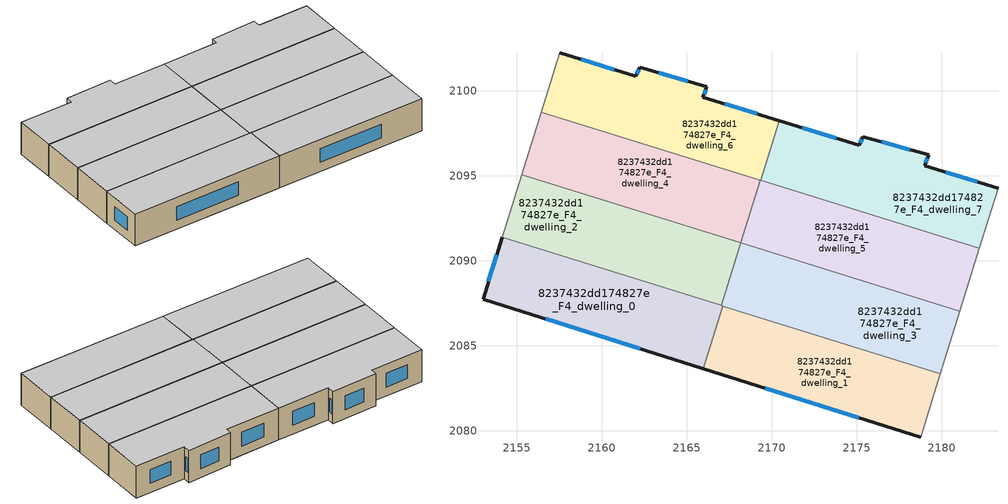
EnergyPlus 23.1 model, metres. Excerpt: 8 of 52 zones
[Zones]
8237432dd174827e_F4_dwelling_0
 floor to 8237432dd174827e_F3_dwelling_1 (EU_floor_Construction): 2163.29,2088.54 2165.59,2083.79 2153.02,2087.76 2153.14,2088.16 2157.6,2090.31 z12
 floor to 8237432dd174827e_F3_dwelling_0 (EU_floor_Construction): 2157.6,2090.31 2153.14,2088.16 2154.15,2091.39 z12
 floor to 8237432dd174827e_F3_dwelling_3 (EU_floor_Construction): 2167.03,2087.38 2167.13,2087.35 2165.98,2083.66 2165.59,2083.79 2163.29,2088.54 z12
 wall outside (EU_wall_Construction): 2154.15,2091.39 2153.02,2087.76 2165.98,2083.66 z12:15
 wall to 8237432dd174827e_F4_dwelling_1 (EU_wall_Construction): 2165.98,2083.66 2167.13,2087.35 z12:15
 wall to 8237432dd174827e_F4_dwelling_2 (EU_wall_Construction): 2167.03,2087.38 2154.15,2091.39 z12:15
 wall to 8237432dd174827e_F4_dwelling_3 (EU_wall_Construction): 2167.13,2087.35 2167.03,2087.38 z12:15
 window (EU_Window_Construction): 2156.72,2086.59 2162.28,2084.83 / 2153.82,2090.35 2153.34,2088.8 z12.86:14.14
 ceiling to 8237432dd174827e_F5_dwelling_0 (EU_floor_Construction): 2165.98,2083.66 2167.13,2087.35 2154.15,2091.39 2153.02,2087.76 z15
8237432dd174827e_F4_dwelling_1
 floor to 8237432dd174827e_F3_dwelling_5 (EU_floor_Construction): 2174.75,2084.98 2177.09,2080.16 2171.44,2081.94 2169.12,2086.73 z12
 floor to 8237432dd174827e_F3_dwelling_7 (EU_floor_Construction): 2179.92,2083.37 2178.75,2079.63 2177.09,2080.16 2174.76,2084.98 z12
 floor to 8237432dd174827e_F3_dwelling_3 (EU_floor_Construction): 2169.12,2086.73 2171.44,2081.94 2165.98,2083.66 2167.13,2087.35 z12
 wall outside (EU_wall_Construction): 2165.98,2083.66 2178.75,2079.63 z12:15
 wall adiabatic (EU_wall_Construction): 2178.75,2079.63 2179.92,2083.37 z12:15
 wall to 8237432dd174827e_F4_dwelling_3 (EU_wall_Construction): 2179.92,2083.37 2167.13,2087.35 z12:15
 window (EU_Window_Construction): 2169.63,2082.51 2175.1,2080.78 z12.86:14.14
 ceiling to 8237432dd174827e_F5_dwelling_1 (EU_floor_Construction): 2178.75,2079.63 2179.92,2083.37 2167.13,2087.35 2165.98,2083.66 z15
8237432dd174827e_F4_dwelling_2
 floor to 8237432dd174827e_F3_dwelling_1 (EU_floor_Construction): 2161.52,2092.21 2163.29,2088.54 2157.6,2090.31 z12
 floor to 8237432dd174827e_F3_dwelling_2 (EU_floor_Construction): 2164.2,2092.3 2161.99,2091.23 2160.99,2093.3 z12
 floor adiabatic (EU_floor_Construction): 2160.99,2093.3 2161.52,2092.21 2157.6,2090.31 2154.15,2091.39 2155.29,2095.07 z12; 2168.18,2091.06 2167.8,2089.87 2167.64,2089.79 2166.82,2091.48 z12
 floor to 8237432dd174827e_F3_dwelling_5 (EU_floor_Construction): 2167.8,2089.87 2167.73,2089.62 2167.64,2089.79 z12
 floor to 8237432dd174827e_F3_dwelling_3 (EU_floor_Construction): 2166.82,2091.48 2167.73,2089.62 2167.03,2087.38 2163.29,2088.54 2161.99,2091.23 2164.2,2092.3 z12
 wall to 8237432dd174827e_F4_dwelling_4 (EU_wall_Construction): 2168.18,2091.06 2155.29,2095.07 z12:15
 wall to 8237432dd174827e_F4_dwelling_3 (EU_wall_Construction): 2167.03,2087.38 2168.18,2091.06 z12:15
 wall adiabatic (EU_wall_Construction): 2155.29,2095.07 2154.15,2091.39 z12:15
 ceiling to 8237432dd174827e_F5_dwelling_2 (EU_floor_Construction): 2167.03,2087.38 2168.18,2091.06 2155.29,2095.07 2154.15,2091.39 z15
8237432dd174827e_F4_dwelling_3
 floor to 8237432dd174827e_F3_dwelling_3 (EU_floor_Construction): 2167.73,2089.62 2169.13,2086.73 2167.03,2087.38 z12
 floor to 8237432dd174827e_F3_dwelling_7 (EU_floor_Construction): 2179.16,2087.65 2180.43,2085.02 2179.92,2083.37 2174.76,2084.98 2172.94,2088.73 2174.01,2089.25 z12
 floor to 8237432dd174827e_F3_dwelling_5 (EU_floor_Construction): 2172.45,2089.73 2174.75,2084.98 2169.13,2086.73 2167.73,2089.62 2167.8,2089.87 2169.46,2090.66 z12
 floor to 8237432dd174827e_F3_dwelling_8 (EU_floor_Construction): 2181.06,2087.05 2180.43,2085.02 2179.16,2087.65 z12
 floor to 8237432dd174827e_F3_dwelling_4 (EU_floor_Construction): 2169.46,2090.66 2167.8,2089.87 2168.18,2091.06 z12
 floor to 8237432dd174827e_F3_dwelling_6 (EU_floor_Construction): 2174.01,2089.25 2172.94,2088.73 2172.45,2089.73 z12
 wall to 8237432dd174827e_F4_dwelling_5 (EU_wall_Construction): 2181.06,2087.05 2168.18,2091.06 z12:15
 wall adiabatic (EU_wall_Construction): 2179.92,2083.37 2181.06,2087.05 z12:15
 ceiling to 8237432dd174827e_F5_dwelling_3 (EU_floor_Construction): 2179.92,2083.37 2181.06,2087.05 2168.18,2091.06 2167.03,2087.38 z15
8237432dd174827e_F4_dwelling_4
 floor to 8237432dd174827e_F3_dwelling_2 (EU_floor_Construction): 2164.52,2096.24 2166.01,2093.18 2164.2,2092.3 2160.99,2093.3 2158.69,2098.06 z12
 floor to 8237432dd174827e_F3_dwelling_4 (EU_floor_Construction): 2169.32,2094.75 2168.18,2091.06 2166.82,2091.48 2164.52,2096.24 z12
 floor adiabatic (EU_floor_Construction): 2158.69,2098.06 2160.99,2093.3 2155.29,2095.07 2156.44,2098.76 z12
 floor to 8237432dd174827e_F3_dwelling_3 (EU_floor_Construction): 2166.01,2093.18 2166.82,2091.48 2164.2,2092.3 z12
 wall to 8237432dd174827e_F4_dwelling_5 (EU_wall_Construction): 2168.18,2091.06 2169.32,2094.75 z12:15
 wall adiabatic (EU_wall_Construction): 2156.44,2098.76 2155.29,2095.07 z12:15
 wall to 8237432dd174827e_F4_dwelling_6 (EU_wall_Construction): 2169.32,2094.75 2156.44,2098.76 z12:15
 ceiling to 8237432dd174827e_F5_dwelling_4 (EU_floor_Construction): 2168.18,2091.06 2169.32,2094.75 2156.44,2098.76 2155.29,2095.07 z15
8237432dd174827e_F4_dwelling_5
 floor to 8237432dd174827e_F3_dwelling_6 (EU_floor_Construction): 2176.86,2092.4 2177.55,2090.97 2174.01,2089.25 2172.45,2089.73 2170.15,2094.49 z12
 floor to 8237432dd174827e_F3_dwelling_5 (EU_floor_Construction): 2171.52,2091.66 2172.45,2089.73 2169.46,2090.66 z12
 floor to 8237432dd174827e_F3_dwelling_8 (EU_floor_Construction): 2182.21,2090.74 2181.06,2087.05 2179.16,2087.65 2176.86,2092.4 z12
 floor to 8237432dd174827e_F3_dwelling_7 (EU_floor_Construction): 2177.55,2090.97 2179.16,2087.65 2174.01,2089.25 z12
 floor to 8237432dd174827e_F3_dwelling_4 (EU_floor_Construction): 2170.15,2094.49 2171.52,2091.66 2169.46,2090.66 2168.18,2091.06 2169.32,2094.75 z12
 wall adiabatic (EU_wall_Construction): 2181.06,2087.05 2182.21,2090.74 z12:15
 wall to 8237432dd174827e_F4_dwelling_7 (EU_wall_Construction): 2182.21,2090.74 2169.35,2094.74 z12:15
 wall to 8237432dd174827e_F4_dwelling_6 (EU_wall_Construction): 2169.35,2094.74 2169.32,2094.75 z12:15
 ceiling to 8237432dd174827e_F5_dwelling_5 (EU_floor_Construction): 2181.06,2087.05 2182.21,2090.74 2169.32,2094.75 2168.18,2091.06 z15
8237432dd174827e_F4_dwelling_6
 floor to 8237432dd174827e_F3_dwelling_2 (EU_floor_Construction): 2162.14,2101.17 2164.52,2096.24 2158.69,2098.06 2157.19,2101.17 2157.52,2102.25 2162.01,2100.86 z12
 floor to 8237432dd174827e_F3_dwelling_4 (EU_floor_Construction): 2167.96,2099.01 2169.62,2095.6 2169.35,2094.74 2164.52,2096.24 2162.14,2101.17 2162.22,2101.4 2166.18,2100.25 2165.95,2099.64 z12
 floor adiabatic (EU_floor_Construction): 2157.19,2101.17 2158.69,2098.06 2156.44,2098.76 z12
 floor to 8237432dd174827e_F3_dwelling_6 (EU_floor_Construction): 2170.44,2098.25 2169.62,2095.6 2167.96,2099.01 z12
 wall outside (EU_wall_Construction): 2170.44,2098.25 2165.95,2099.64 2166.18,2100.25 2162.22,2101.4 2162.01,2100.86 2157.52,2102.25 z12:15
 wall to 8237432dd174827e_F4_dwelling_7 (EU_wall_Construction): 2169.35,2094.74 2170.44,2098.25 z12:15
 wall adiabatic (EU_wall_Construction): 2157.52,2102.25 2156.44,2098.76 z12:15
 window (EU_Window_Construction): 2160.73,2101.25 2158.8,2101.85 / 2162.16,2101.24 2162.07,2101.01 / 2165.05,2100.58 2163.35,2101.07 / 2166.02,2099.81 2166.11,2100.08 / 2169.16,2098.64 2167.24,2099.24 z12.86:14.14
 ceiling to 8237432dd174827e_F5_dwelling_6 (EU_floor_Construction): 2169.35,2094.74 2170.44,2098.25 2165.95,2099.64 2166.18,2100.25 2162.22,2101.4 2162.01,2100.86 2157.52,2102.25 2156.44,2098.76 z15
8237432dd174827e_F4_dwelling_7
 floor to 8237432dd174827e_F3_dwelling_8 (EU_floor_Construction): 2183.31,2094.26 2182.21,2090.74 2176.86,2092.4 2174.66,2096.94 2175.15,2096.79 2175.36,2097.31 2179.23,2096.23 2178.99,2095.6 z12
 floor to 8237432dd174827e_F3_dwelling_6 (EU_floor_Construction): 2174.66,2096.94 2176.86,2092.4 2170.15,2094.49 2169.62,2095.6 2170.44,2098.25 z12
 floor to 8237432dd174827e_F3_dwelling_4 (EU_floor_Construction): 2169.62,2095.6 2170.15,2094.49 2169.35,2094.74 z12
 wall outside (EU_wall_Construction): 2183.31,2094.26 2178.99,2095.6 2179.23,2096.23 2175.36,2097.31 2175.15,2096.79 2170.44,2098.25 z12:15
 wall adiabatic (EU_wall_Construction): 2182.21,2090.74 2183.31,2094.26 z12:15
 window (EU_Window_Construction): 2178.12,2096.54 2176.46,2097 / 2179.06,2095.78 2179.16,2096.05 / 2182.07,2094.65 2180.22,2095.22 / 2173.8,2097.21 2171.79,2097.83 / 2175.3,2097.16 2175.21,2096.94 z12.86:14.14
 ceiling to 8237432dd174827e_F5_dwelling_7 (EU_floor_Construction): 2182.21,2090.74 2183.31,2094.26 2178.99,2095.6 2179.23,2096.23 2175.36,2097.31 2175.15,2096.79 2170.44,2098.25 2169.35,2094.74 z15
[Building]
EU S2 Campaign: North Axis=0; Terrain=City; Solar Distribution=FullExterior
[Site:Location]
Helsinki-Vantaa.AP: Latitude=60.317; Longitude=24.963; Time Zone=2; Elevation=54.6
[SizingPeriod:WeatherFileDays]
AnnualSizingPeriod: Begin Month=1; Begin Day of Month=1; End Month=12; End Day of Month=31; Day of Week for Start Day=Monday; Use Weather File Daylight Saving Period=No; Use Weather File Rain and Snow Indicators=No
[MATERIAL]
EU_InternalMass_Material: Roughness=MediumRough; Thickness=0.1; Conductivity=1; Density=1800; Specific Heat=900; Thermal Absorptance=0.9; Solar Absorptance=0.7; Visible Absorptance=0.7
[MATERIAL:NOMASS] Roughness=MediumRough; Thermal Absorptance=0.9; Solar Absorptance=0.7; Visible Absorptance=0.7
Name | Thermal Resistance
EU_wall_NoMass | 1.10183
EU_floor_NoMass | 1.70606
[WINDOWMATERIAL:SIMPLEGLAZINGSYSTEM]
EU_Window_SimpleGlazing: UFactor=3.11035; Solar Heat Gain Coefficient=0.8; Visible Transmittance=0.8
[CONSTRUCTION]
EU_wall_Construction: EU_wall_NoMass
EU_floor_Construction: EU_floor_NoMass
EU_Window_Construction: EU_Window_SimpleGlazing
EU_InternalMass_Construction: EU_InternalMass_Material
[ZONE] Type=1; Multiplier=1; Ceiling Height=autocalculate; Floor Area=autocalculate; Part of Total Floor Area=Yes
Name | Volume
8237432dd174827e_F4_dwelling_0 | 156.242
8237432dd174827e_F4_dwelling_1 | 156.259
8237432dd174827e_F4_dwelling_2 | 156.22
8237432dd174827e_F4_dwelling_3 | 156.198
8237432dd174827e_F4_dwelling_4 | 156.271
8237432dd174827e_F4_dwelling_5 | 156.27
8237432dd174827e_F4_dwelling_6 | 156.239
8237432dd174827e_F4_dwelling_7 | 156.233
[INTERNALMASS] Construction=EU_InternalMass_Construction
Name | Zone or ZoneList | Surface Area
8237432dd174827e_F4_dwelling_0_EU_InternalMass | 8237432dd174827e_F4_dwelling_0 | 52.08
8237432dd174827e_F4_dwelling_1_EU_InternalMass | 8237432dd174827e_F4_dwelling_1 | 52.0864
8237432dd174827e_F4_dwelling_2_EU_InternalMass | 8237432dd174827e_F4_dwelling_2 | 52.0736
8237432dd174827e_F4_dwelling_3_EU_InternalMass | 8237432dd174827e_F4_dwelling_3 | 52.0663
8237432dd174827e_F4_dwelling_4_EU_InternalMass | 8237432dd174827e_F4_dwelling_4 | 52.0904
8237432dd174827e_F4_dwelling_5_EU_InternalMass | 8237432dd174827e_F4_dwelling_5 | 52.0909
8237432dd174827e_F4_dwelling_6_EU_InternalMass | 8237432dd174827e_F4_dwelling_6 | 52.0808
8237432dd174827e_F4_dwelling_7_EU_InternalMass | 8237432dd174827e_F4_dwelling_7 | 52.0775
[OTHEREQUIPMENT] Fuel Type=Electricity; Design Level Calculation Method=Watts/Area; Power per Zone Floor Area=1; Fraction Latent=0; Fraction Radiant=0; Fraction Lost=0; Carbon Dioxide Generation Rate=0; EndUse Subcategory=EU_Step8_InternalGains
Name | Zone or ZoneList or Space or SpaceList | Schedule
EU_Step8_InternalGain_8237432dd174827e_F4_dwelling_0_f000 | 8237432dd174827e_F4_dwelling_0 | EU_Step8_GainSchedule_8237432dd174827e_F4_dwelling_0_f000
EU_Step8_InternalGain_8237432dd174827e_F4_dwelling_1_f000 | 8237432dd174827e_F4_dwelling_1 | EU_Step8_GainSchedule_8237432dd174827e_F4_dwelling_1_f000
EU_Step8_InternalGain_8237432dd174827e_F4_dwelling_2_f000 | 8237432dd174827e_F4_dwelling_2 | EU_Step8_GainSchedule_8237432dd174827e_F4_dwelling_2_f000
EU_Step8_InternalGain_8237432dd174827e_F4_dwelling_3_f000 | 8237432dd174827e_F4_dwelling_3 | EU_Step8_GainSchedule_8237432dd174827e_F4_dwelling_3_f000
EU_Step8_InternalGain_8237432dd174827e_F4_dwelling_4_f000 | 8237432dd174827e_F4_dwelling_4 | EU_Step8_GainSchedule_8237432dd174827e_F4_dwelling_4_f000
EU_Step8_InternalGain_8237432dd174827e_F4_dwelling_5_f000 | 8237432dd174827e_F4_dwelling_5 | EU_Step8_GainSchedule_8237432dd174827e_F4_dwelling_5_f000
EU_Step8_InternalGain_8237432dd174827e_F4_dwelling_6_f000 | 8237432dd174827e_F4_dwelling_6 | EU_Step8_GainSchedule_8237432dd174827e_F4_dwelling_6_f000
EU_Step8_InternalGain_8237432dd174827e_F4_dwelling_7_f000 | 8237432dd174827e_F4_dwelling_7 | EU_Step8_GainSchedule_8237432dd174827e_F4_dwelling_7_f000
[ZONEVENTILATION:DESIGNFLOWRATE] Schedule=EU_AlwaysOn; Design Flow Rate Calculation Method=AirChanges/Hour; Air Changes per Hour=0.756316; Ventilation Type=Natural; Fan Pressure Rise=0; Fan Total Efficiency=1; Constant Term Coefficient=1; Temperature Term Coefficient=0; Velocity Term Coefficient=0; Velocity Squared Term Coefficient=0; Minimum Indoor Temperature=-100; Maximum Indoor Temperature=100; Delta Temperature=-100; Minimum Outdoor Temperature=-100; Maximum Outdoor Temperature=100; Maximum Wind Speed=40
Name | Zone or ZoneList or Space or SpaceList
EU_ConstantAir_8237432dd174827e_F4_dwelling_0 | 8237432dd174827e_F4_dwelling_0
EU_ConstantAir_8237432dd174827e_F4_dwelling_1 | 8237432dd174827e_F4_dwelling_1
EU_ConstantAir_8237432dd174827e_F4_dwelling_2 | 8237432dd174827e_F4_dwelling_2
EU_ConstantAir_8237432dd174827e_F4_dwelling_3 | 8237432dd174827e_F4_dwelling_3
EU_ConstantAir_8237432dd174827e_F4_dwelling_4 | 8237432dd174827e_F4_dwelling_4
EU_ConstantAir_8237432dd174827e_F4_dwelling_5 | 8237432dd174827e_F4_dwelling_5
EU_ConstantAir_8237432dd174827e_F4_dwelling_6 | 8237432dd174827e_F4_dwelling_6
EU_ConstantAir_8237432dd174827e_F4_dwelling_7 | 8237432dd174827e_F4_dwelling_7
[HVACTEMPLATE:ZONE:IDEALLOADSAIRSYSTEM] System Availability Schedule=EU_AlwaysOn; Maximum Heating Supply Air Temperature=50; Minimum Cooling Supply Air Temperature=13; Maximum Heating Supply Air Humidity Ratio=0.0156; Minimum Cooling Supply Air Humidity Ratio=0.0077; Heating Limit=NoLimit; Cooling Limit=NoLimit; Heating Availability Schedule=EU_AlwaysOn; Cooling Availability Schedule=EU_CoolingOff; Dehumidification Control Type=ConstantSensibleHeatRatio; Cooling Sensible Heat Ratio=0.7; Dehumidification Setpoint=60; Humidification Control Type=None; Humidification Setpoint=30; Outdoor Air Method=None; Outdoor Air Flow Rate per Person=0.00944; Outdoor Air Flow Rate per Zone Floor Area=0; Outdoor Air Flow Rate per Zone=0; Demand Controlled Ventilation Type=None; Outdoor Air Economizer Type=NoEconomizer; Heat Recovery Type=None; Sensible Heat Recovery Effectiveness=0.7; Latent Heat Recovery Effectiveness=0.65
Name | Template Thermostat
8237432dd174827e_F4_dwelling_0 | EU_HeatOnly_8237432dd174827e_F4_dwelling_0
8237432dd174827e_F4_dwelling_1 | EU_HeatOnly_8237432dd174827e_F4_dwelling_1
8237432dd174827e_F4_dwelling_2 | EU_HeatOnly_8237432dd174827e_F4_dwelling_2
8237432dd174827e_F4_dwelling_3 | EU_HeatOnly_8237432dd174827e_F4_dwelling_3
8237432dd174827e_F4_dwelling_4 | EU_HeatOnly_8237432dd174827e_F4_dwelling_4
8237432dd174827e_F4_dwelling_5 | EU_HeatOnly_8237432dd174827e_F4_dwelling_5
8237432dd174827e_F4_dwelling_6 | EU_HeatOnly_8237432dd174827e_F4_dwelling_6
8237432dd174827e_F4_dwelling_7 | EU_HeatOnly_8237432dd174827e_F4_dwelling_7
[SIZING:ZONE] Zone Cooling Design Supply Air Temperature Input Method=SupplyAirTemperature; Zone Cooling Design Supply Air Temperature=13; Zone Heating Design Supply Air Temperature Input Method=SupplyAirTemperature; Zone Heating Design Supply Air Temperature=50; Zone Cooling Design Supply Air Humidity Ratio=0.008; Zone Heating Design Supply Air Humidity Ratio=0.008; Cooling Design Air Flow Method=DesignDay; Cooling Design Air Flow Rate=0; Cooling Minimum Air Flow per Zone Floor Area=0.000762; Cooling Minimum Air Flow=0; Cooling Minimum Air Flow Fraction=0.2; Heating Design Air Flow Method=DesignDay; Heating Design Air Flow Rate=0; Heating Maximum Air Flow per Zone Floor Area=0.002032; Heating Maximum Air Flow=0.141576; Heating Maximum Air Flow Fraction=0.3; Account for Dedicated Outdoor Air System=No; Dedicated Outdoor Air System Control Strategy=NeutralSupplyAir; Dedicated Outdoor Air Low Setpoint Temperature for Design=autosize; Dedicated Outdoor Air High Setpoint Temperature for Design=autosize; Zone Load Sizing Method=Sensible Load Only No Latent Load; Zone Latent Cooling Design Supply Air Humidity Ratio Input Method=HumidityRatioDifference; Zone Cooling Design Supply Air Humidity Ratio Difference=0.005; Zone Latent Heating Design Supply Air Humidity Ratio Input Method=HumidityRatioDifference; Zone Humidification Design Supply Air Humidity Ratio Difference=0.005
8237432dd174827e_F4_dwelling_0; 8237432dd174827e_F4_dwelling_1; 8237432dd174827e_F4_dwelling_2; 8237432dd174827e_F4_dwelling_3; 8237432dd174827e_F4_dwelling_4; 8237432dd174827e_F4_dwelling_5; 8237432dd174827e_F4_dwelling_6; 8237432dd174827e_F4_dwelling_7
[SCHEDULE:CONSTANT]
Name | Hourly Value
EU_AlwaysOn | 1
EU_CoolingOff | 0
[SCHEDULE:FILE] Column Number=1; Rows to Skip at Top=0; Number of Hours of Data=8760; Column Separator=Comma; Interpolate to Timestep=No; Minutes per Item=60; Adjust Schedule for Daylight Savings=Yes
Name | File
EU_Step8_GainSchedule_8237432dd174827e_F4_dwelling_0_f000 | ../../schedules/8237432dd174827e/8237432dd174827e_F4_dwelling_0_f000_gain.csv
EU_Step8_GainSchedule_8237432dd174827e_F4_dwelling_1_f000 | ../../schedules/8237432dd174827e/8237432dd174827e_F4_dwelling_1_f000_gain.csv
EU_Step8_GainSchedule_8237432dd174827e_F4_dwelling_2_f000 | ../../schedules/8237432dd174827e/8237432dd174827e_F4_dwelling_2_f000_gain.csv
EU_Step8_GainSchedule_8237432dd174827e_F4_dwelling_3_f000 | ../../schedules/8237432dd174827e/8237432dd174827e_F4_dwelling_3_f000_gain.csv
EU_Step8_GainSchedule_8237432dd174827e_F4_dwelling_4_f000 | ../../schedules/8237432dd174827e/8237432dd174827e_F4_dwelling_4_f000_gain.csv
EU_Step8_GainSchedule_8237432dd174827e_F4_dwelling_5_f000 | ../../schedules/8237432dd174827e/8237432dd174827e_F4_dwelling_5_f000_gain.csv
EU_Step8_GainSchedule_8237432dd174827e_F4_dwelling_6_f000 | ../../schedules/8237432dd174827e/8237432dd174827e_F4_dwelling_6_f000_gain.csv
EU_Step8_GainSchedule_8237432dd174827e_F4_dwelling_7_f000 | ../../schedules/8237432dd174827e/8237432dd174827e_F4_dwelling_7_f000_gain.csv
